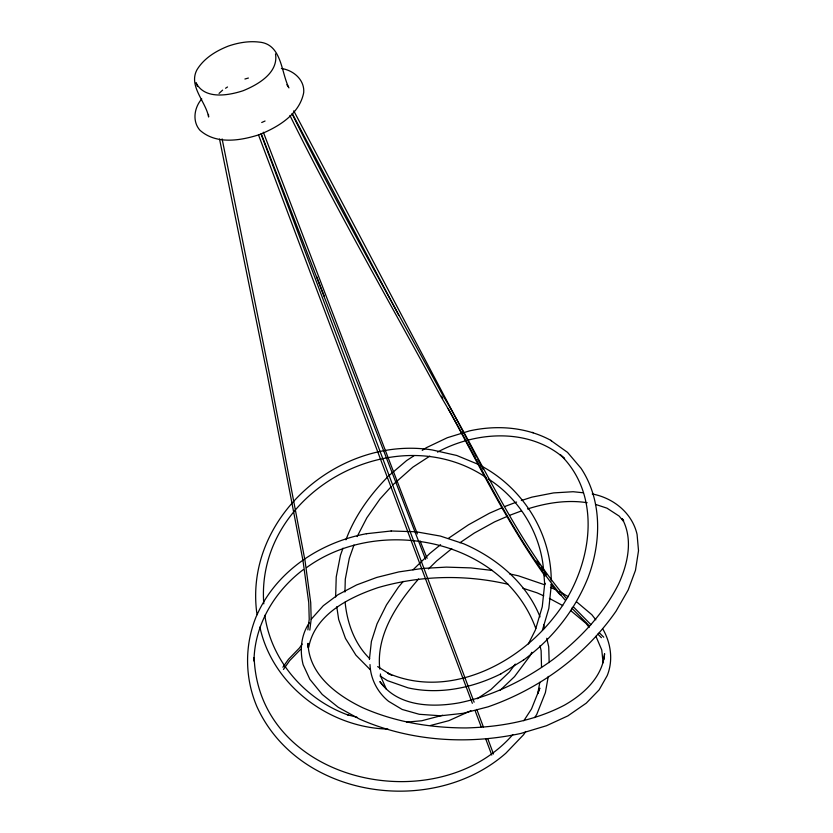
<?xml version="1.0" encoding="UTF-8"?>
<svg xmlns="http://www.w3.org/2000/svg" width="833" height="833" viewBox="0 0 833 833"><rect width="100%" height="100%" fill="white"/><g stroke="black" fill="none" stroke-linecap="round" stroke-linejoin="round"><path stroke-width="1.25" d="M369.394 659.465L371.393 641.441L377.037 623.855L386.46 604.935L398.403 587.15L403.255 581.382M344.945 592.024L345.289 579.216L349.287 558.36L353.994 544.99M335.637 597.032L336.23 576.977L340.447 555.319L342.988 548.166M307.856 647.199L308.043 643.336C308.804 674.584 336.98 695.388 362.688 707.717C395.217 722.128 430.89 727.948 466.313 727.938C500.123 727.022 534.328 720.962 564.514 705.124C583.777 694.118 602.467 677.104 604.591 653.707L603.831 659.476M253.919 660.944L254.169 657.549C258.522 783.02 436.825 821.723 512.805 734.623M254.003 660.673C254.565 624.49 274.828 591.076 303.306 569.637M551.446 583.641L548.832 608.434L542.377 630.289M307.887 629.904L309.22 619.252L308.751 602.655L303.025 560.848L267.31 374.694L219.548 139.09M309.803 630.112L311.167 619.367L310.719 602.686L305.045 560.817L269.569 374.59L222.119 138.913M478.277 464.387L456.703 455.464L432.285 449.955C339.968 435.347 244.694 516.585 256.679 612.12L257.21 614.608M548.27 676.396L545.386 692.65L536.754 714.412L534.682 717.609M539.826 682.31L537.764 693.67L539.826 688.152L531.506 708.935L523.811 720.753M308.699 647.366C314.801 614.431 349.204 597.313 378.099 587.609C420.238 575.311 465.595 574.333 508.307 584.339M345.945 539.815C354.764 516.012 369.956 494.989 387.647 476.965M531.839 652.249L530.111 655.696L514.513 676.635L499.915 690.495M528.361 643.961L535.359 630.05L542.252 606.799L544.782 583.048L544.709 584.433L543.887 574.062M357.138 536.587L366.884 517.751L379.952 499.04L391.125 486.753M309.439 622.636C300.973 634.881 299.588 650.531 303.129 664.713L309.876 679.343L322.236 694.441L338.26 707.311L359.429 719.025C409.826 741.255 467.334 745.035 520.906 733.436L546.49 725.72L567.846 715.901L586.245 703.167L599.135 689.859L607.205 675.605C613.38 660.382 610.922 643.211 602.925 629.175M525.706 731.468L523.634 734.664L505.85 753.219C432.327 817.798 298.318 798.493 256.803 706.374L256.543 705.738C244.746 677.375 244.538 644.95 256.22 616.514L256.585 615.806C275.838 571.542 319.851 542.356 366.405 533.724L366.739 533.682M282.887 667.223L288.457 659.33L299.443 647.98L302.202 644.065M283.449 669.451L289.686 660.611L300.682 649.271M201.773 98.888C194.339 107.426 191.975 121.139 199.899 130.208C216.111 144.734 240.393 140.746 259.365 134.634C278.357 127.001 299.505 114.288 303.701 92.609C304.795 79.76 293.247 70.139 281.398 68.493M515.304 664.099L509.317 672.116L490.96 689.526L477.184 698.762M418.603 578.956C397.112 603.592 375.985 634.84 379.775 669.045M311.219 619.242L323.277 605.737L337.938 594.752L356.691 584.891L376.735 577.436L398.747 571.927L422.154 568.47M392.843 484.858L412.897 467.126L429.818 456.12M428.454 568.97L436.627 560.963L451.757 548.676M412.981 569.845L429.818 553.435L440.615 544.678M219.058 93.4L222.609 90.141M388.49 476.039L406.629 460.555L413.918 455.807M523.218 660.246L523.561 660.038C552.144 639.005 574.978 610.422 588.119 577.384L588.265 576.967C601.353 541.939 602.29 500.321 581.007 468.24L567.512 452.361L550.634 440.324M448.466 538.305L468.49 524.8L489.398 513.243L502.424 507.557M459.91 542.762L474.269 533.078L494.635 521.854L507.318 516.345M422.237 450.382L426.402 447.665L447.29 437.731L469.562 430.88C497.051 424.799 526.643 426.975 551.571 440.74M225.556 88.246L227.513 86.986M306.554 567.606C379.89 514.159 503.424 539.607 535.827 628.551M379.994 675.938L387.439 680.644L408.118 687.881C439.47 694.837 472.124 688.058 500.571 674.032L501.081 673.73M500.571 674.032L523.561 660.038M437.523 452.1C476.466 431.057 529.611 427.766 564.482 458.546M470.905 710.716L448.872 720.66L430.442 725.501M261.718 122.513L265.05 121.014M504.788 506.526L516.595 502.049M509.629 515.335L521.468 510.91M521.302 500.539L531.891 497.134L553.591 492.907L573.135 491.72L583.298 492.782M527.539 508.973C546.646 502.84 567.179 499.623 587.15 502.705M244.912 79.02L248.401 78.031M442.729 715.235L421.727 720.764L406.556 722.117M561.098 594.783L560.088 594.72L550.957 584.704M391.125 530.996L414.834 531.735M366.405 533.724L391.312 530.975M423.424 568.398L446.384 567.117L470.874 567.898L492.48 570.49M387.97 729.083C329.327 727.688 272.401 685.299 259.896 627.051M416.073 531.777L440.376 536.067L463.794 543.824C496.666 558.068 526.508 582.996 540.034 616.857M509.713 573.937L518.272 575.77L544.657 584.787M347.455 714.776L357.045 717.265M592.221 493.959C613.338 497.915 632.132 512.899 637.068 534.37L638.515 550.717L635.475 570.324L628.197 589.941L616.087 611.12C585.141 655.706 539.159 689.099 488.034 706.842L463.065 713.329L440.647 715.786L419.249 714.287L402.172 709.456L388.605 701.334C377.557 692.421 370.466 678.833 370.008 664.578M522.895 588.244L536.993 592.804L543.751 595.855M595.491 504.381L606.955 508.161L619.106 516.054L623.167 520.937M532.381 432.348L533.276 432.744M550.446 587.369L555.08 589.441M549.374 598.406L562.733 605.57M348.746 715.266C305.628 699.897 271.152 661.131 264.832 615.295M389.729 674.303L387.616 673.054C447.477 699.314 516.325 665.338 554.049 617.097C590.233 572.479 605.362 498.363 560.088 454.526L564.587 458.504M559.714 591.513L568.231 596.751M570.459 610.381L586.099 623.469L589.129 627.416M377.672 666.608L391.781 675.448M480.558 465.574C522.77 487.68 551.404 533.203 551.238 581.07M486.097 477.496C394.696 415.802 255.19 492.168 263.79 603.852M488.284 478.892C519.271 498.623 540.721 533.464 543.585 570.168M576.759 601.988L591.857 614.733L595.814 619.825M590.961 624.688L573.302 606.747M589.545 626.083L571.802 608.08M597.844 634.111L601.416 637.682M599.271 632.736L603.738 637.203M369.685 658.611C354.546 643.93 347.069 622.834 345.122 602.155M370.425 669.888L355.889 655.134L345.466 638.411L338.687 619.523L336.771 606.736M383.94 686.371L379.869 681.581C397.539 706.634 431.983 707.727 459.441 702.802C493.573 695.722 525.196 679.759 553.237 659.34C579.789 638.921 603.55 614.098 618.648 583.933C627.863 563.712 633.361 539.201 622.178 518.615L623.646 520.656M565.066 599.989C513.232 539.149 481.505 464.429 440.792 396.321C390.021 302.973 337.063 210.749 289.936 115.475M566.586 598.667C514.836 537.806 483.244 463.054 442.635 394.936C392.02 301.567 339.218 209.312 292.206 114.027M536.941 560.828L539.763 564.878M541.169 566.909L543.168 569.876M544.49 571.844L546.49 574.812M544.99 576.009C507.484 523.405 478.965 465.168 448.185 408.555M286.875 84.706L288.27 86.84M476.466 456.973L293.757 110.831M477.684 459.222L480.724 464.845M481.932 467.094L483.15 469.343M441.552 396.123L442.76 398.382M292.206 113.455L398.83 315.374M386.387 689.255L380.712 676.406L380.4 673.949M595.939 636.318L601.77 649.99L603.092 662.808M427.11 558.339L420.061 540.909M425.59 559.328L261.146 133.551M197.463 86.247L196.036 82.748C204.533 99.752 228.211 95.597 243.059 90.745C257.991 84.695 278.67 72.815 275.504 53.906M263.322 132.208L417.364 533.922M261.343 134.821L474.123 702.198M258.522 134.946L472.353 703.312M475.06 710.518L481.287 727.084M485.629 738.652L491.772 755.073M493.49 753.99L487.774 738.694M476.82 709.404L483.452 727.147M288.957 87.902C280.971 72.304 281.939 44.045 259.188 42.098C248.775 40.859 238.342 42.681 228.481 46.034C216.091 50.875 203.981 58.195 196.942 69.837C188.258 86.07 205.845 101.574 208.625 117.005L208.469 114.433M324.308 296.381L316.613 276.441M543.637 624.896L544.49 628.54M546.75 638.286L548.728 646.804L549.176 662.61M540.003 645.742L541.127 650.677L541.523 667.139"/></g></svg>
